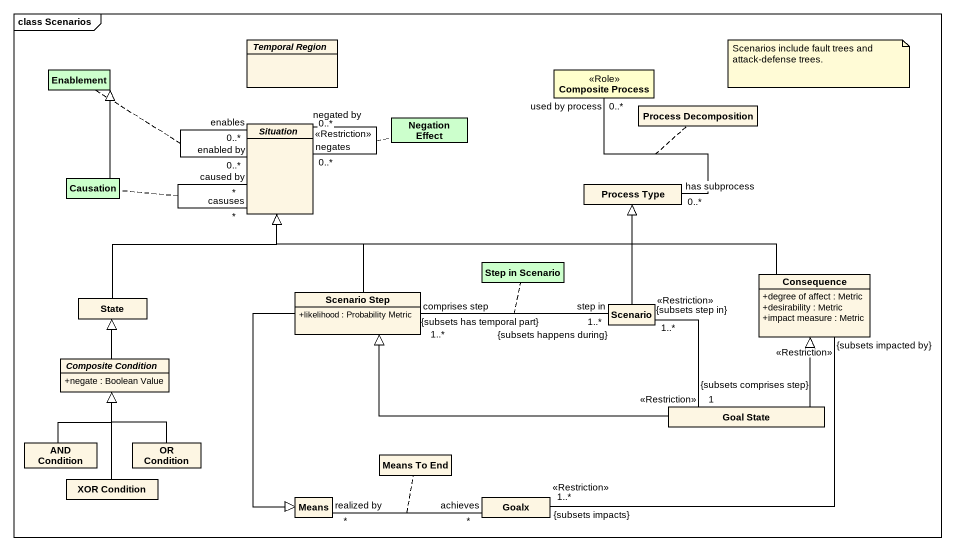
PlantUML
@startuml
mainframe class Scenarios
hide circle
hide empty members
skinparam classAttributeIconSize 0
abstract class "Temporal Region" as Temporal_Region
class Enablement #CCFFCC
class "Composite Process" as Composite_Process <<Role>> #FFFFCC
class "Negation Effect" as Negation_Effect #CCFFCC
class "Process Decomposition" as Process_Decomposition
abstract class Situation
class Causation #CCFFCC
class "Process Type" as Process_Type
class "Step in Scenario" as Step_in_Scenario #CCFFCC
class "State" as State_
class "Scenario Step" as Scenario_Step {
  +likelihood : Probability Metric
}
class Scenario
class Consequence {
  +degree of affect : Metric
  +desirability : Metric
  +impact measure : Metric
}
abstract class "Composite Condition" as Composite_Condition {
  +negate : Boolean Value
}
class "Goal State" as Goal_State
class "AND Condition" as AND_Condition
class "OR Condition" as OR_Condition
class "Means To End" as Means_To_End
class "XOR Condition" as XOR_Condition
class Means
class Goalx
Composite_Process "used by process\n0..*" -- "has subprocess\n0..*" Process_Type
(Composite_Process, Process_Type) .. Process_Decomposition
Situation "enabled by\n0..*" -- "enables\n0..*" Situation
(Situation, Situation) .. Enablement
Situation "casuses\n*" -- "caused by\n*" Situation
(Situation, Situation) .. Causation
Situation "negates\n0..*\n<<Restriction>>" -- "negated by\n0..*" Situation
(Situation, Situation) .. Negation_Effect
Causation -up-|> Enablement
State_ -up-|> Situation
Scenario_Step -up-|> Situation
Scenario_Step --|> Means
Scenario -up-|> Process_Type
Scenario "step in\n1..*\n{subsets happens during}" -left- "comprises step\n1..*\n{subsets has temporal part}" Scenario_Step
(Scenario, Scenario_Step) .. Step_in_Scenario
Scenario "1..*\n{subsets step in}\n<<Restriction>>" -- "1\n{subsets comprises step}\n<<Restriction>>" Goal_State
Consequence -left-|> Situation
Consequence "{subsets impacted by}\n<<Restriction>>" -- "1..*\n{subsets impacts}\n<<Restriction>>" Goalx
Composite_Condition -up-|> State_
Goal_State -left-|> Scenario_Step
Goal_State -up-|> Consequence
AND_Condition -up-|> Composite_Condition
OR_Condition -up-|> Composite_Condition
XOR_Condition -up-|> Composite_Condition
Means "realized by\n*" -right- "achieves\n*" Goalx
(Means, Goalx) .. Means_To_End
note as N1
  Scenarios include fault trees and attack-defense trees.
end note
@enduml
